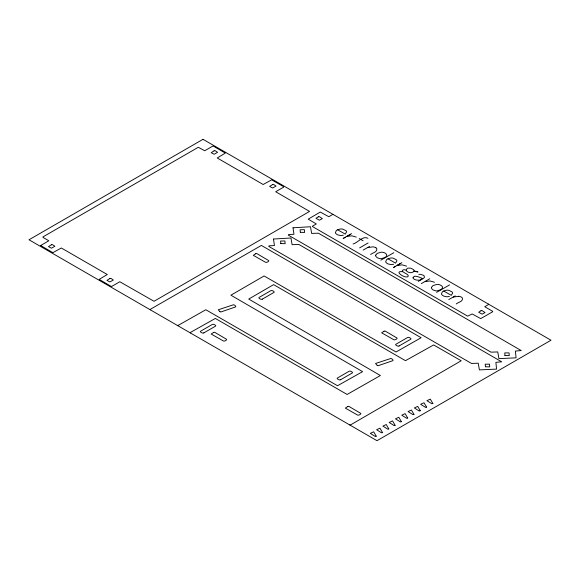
<?xml version="1.0" encoding="UTF-8"?>
<svg xmlns="http://www.w3.org/2000/svg" width="580" height="580" viewBox="0 0 580 580"><rect width="100%" height="100%" fill="white"/><g stroke="black" fill="none" stroke-linecap="round" stroke-linejoin="round"><path stroke-width="0.87" d="M418.412 281.452C419.688 279.517 426.351 278.625 424.06 275.732A6.032 3.48 0 0 0 423.298 275.246L420.384 274.304A2.248 1.298 0 0 0 419.63 274.311L418.811 274.485M380.85 260.181L393.813 252.699M436.624 292.378L449.58 284.903M359.636 247.885L368.09 242.969M345.346 237.22L343.164 238.481L351.574 233.631M395.64 266.256L393.458 267.518L401.867 262.668M346.876 236.335L350.465 234.269M397.17 265.372L400.758 263.305M421.341 283.62L429.751 278.762M370.591 254.497C372.476 252.779 377.522 252.148 376.811 248.805A4.14 2.392 0 0 0 376.275 248.073L375.869 247.754M456.235 303.942C458.12 302.224 463.166 301.593 462.463 298.25A4.14 2.392 0 0 0 461.919 297.518L461.513 297.199A4.763 2.748 0 0 0 458.504 296.3M353.075 243.992C357.904 242.795 362.688 235.407 367.952 238.3M363.167 250.089L369.569 246.435M448.811 299.534L455.213 295.88M343.338 235.204L340.844 235.574L337.908 234.929A7.003 4.045 0 0 1 336.704 234.291L335.813 233.523A4.553 2.624 0 0 1 335.414 232.667L336.255 230.695A6.728 3.886 0 0 1 337.603 229.774L340.134 229.027A5.075 2.929 0 0 1 342.794 229.114L346.108 230.768A4.676 2.697 0 0 1 346.579 231.84L345.245 234.11L337.748 229.825M393.632 264.241L391.137 264.611L388.201 263.965A7.003 4.045 0 0 1 386.998 263.327L386.106 262.559A4.553 2.624 0 0 1 385.7 261.696L386.548 259.731A6.728 3.886 0 0 1 387.897 258.81L390.427 258.064A5.075 2.929 0 0 1 393.088 258.151L396.401 259.804A4.676 2.697 0 0 1 396.872 260.877L395.531 263.139L388.042 258.861M449.399 296.438L446.904 296.808L443.968 296.162A7.003 4.045 0 0 1 442.765 295.524L441.873 294.756A4.553 2.624 0 0 1 441.474 293.9L442.315 291.928A6.728 3.886 0 0 1 443.664 291.008L446.194 290.261A5.075 2.929 0 0 1 448.855 290.348L452.168 292.001A4.676 2.697 0 0 1 452.639 293.074L451.305 295.336L443.809 291.058M367.56 247.638L372.86 246.855A4.763 2.748 0 0 1 375.869 247.754M453.205 297.083L458.504 296.3M347.058 236.364L351.966 235.85L356.279 237.111M397.343 265.401L402.252 264.886L406.573 266.14M425.227 281.503L430.135 280.988L434.456 282.243M402.679 271.701C393.871 270.606 403.129 277.378 406.428 276.928A2.508 1.45 0 0 0 407.921 276.682C409.574 274.746 405.115 273.448 403.767 272.303A10.759 6.213 0 0 1 402.817 271.643A1.972 1.138 0 0 1 403.296 269.874A1.972 1.138 0 0 1 406.159 270.548M333.435 214.549L332.601 214.535L328.824 216.71L320.276 212.055L308.205 219.16L316.296 223.945L312.497 226.149L312.555 226.606L467.625 316.136L472.2 313.954L480.711 318.616L492.652 311.793L492.681 311.315L484.728 306.719L488.505 304.543L488.505 304.079M177.306 325.394L178.169 325.394L205.82 309.742L337.509 385.736L362.601 371.649L230.905 295.191L264.11 275.964L396.01 351.995L421.138 337.741L261.37 245.427L150.329 309.321L150.329 309.821M349.675 424.908L350.537 424.908L461.194 360.774L433.651 344.94L405.463 360.666L273.601 284.635L248.719 299.07L380.386 375.521L347.123 394.458L215.347 318.442L190.399 332.456L190.399 332.956M359.187 238.518L363.094 240.773M300.324 232.326L304.645 232.42L304.406 229.687L300.099 229.767L300.324 232.326M219.921 311.663L220.828 311.989L235.146 307.095C237.343 306.965 233.573 303.855 232.979 304.928L218.268 309.771L219.929 311.634M280.8 243.593L285.121 243.687L284.896 240.983L280.611 241.019L280.807 243.571M377.181 365.4L378.087 365.719L392.399 360.832C394.545 360.716 390.978 357.606 390.238 358.665L375.55 363.486L377.188 365.371M485.416 366.777L489.738 366.872L489.513 364.168L485.221 364.204L485.424 366.727M504.934 355.511L509.254 355.605L509.03 352.894L504.774 352.915L504.941 355.489M376.224 436.167L375.216 436.443L370.315 433.361L373.658 431.803L376.224 436.189M382.517 432.535L381.546 432.825L376.608 429.729L379.951 428.171L382.517 432.557M388.81 428.903L387.802 429.178L382.894 426.097L386.244 424.538L388.81 428.924M395.103 425.271L392.537 420.906L389.187 422.465L394.096 425.546L395.089 425.343M401.396 421.638L398.822 417.274L395.48 418.833L400.381 421.914L401.382 421.711M407.689 417.999L406.674 418.282L401.773 415.2L405.115 413.641L407.689 417.999M413.975 414.366L412.967 414.649L408.066 411.568L411.409 410.009L413.975 414.366M420.268 410.734L419.26 411.017L414.359 407.936L417.701 406.377L420.268 410.734M426.561 407.102L425.589 407.399L420.645 404.303L423.995 402.745L426.561 407.102M432.854 403.47L431.846 403.745L426.938 400.671L430.287 399.113L432.854 403.47M273.492 239.054L274.449 245.55L269.084 245.819L268.765 246.399L471.46 363.421L478.246 363.211L479.399 369.888L496.56 369.112L495.893 362.333L501.7 361.833L298.888 244.47L292.102 244.68L290.95 238.003L273.499 239.032M293.009 227.788L293.966 234.284L288.557 234.559L288.282 235.125L490.977 352.154L497.763 351.944L498.916 358.614L516.077 357.845L515.417 351.067L521.217 350.567L318.406 233.196L311.619 233.406L310.496 226.751L293.009 227.788M51.366 244.811L48.495 246.623L51.453 248.196L54.875 246.261L52.331 244.55L51.366 244.782M109.83 278.567L106.959 280.379L109.917 281.945L113.339 280.017L110.824 278.32L109.83 278.538M214.063 150.88L211.192 152.692L214.15 154.258L217.573 152.33L215.057 150.633L214.063 150.851M203.863 332.869C203.384 333.993 198.868 331.658 200.796 331.1L212.244 324.488C213.172 323.394 217.087 325.873 215.354 326.257L203.863 332.869M213.578 332.47L211.156 334.022L223.184 340.873C224.09 341.961 228.034 339.496 226.243 339.104L214.607 332.238L213.578 332.47M255.715 253.764L253.293 255.323L265.321 262.167C266.242 263.262 270.2 260.761 268.38 260.398L256.715 253.518L255.729 253.714M262.327 299.113C261.921 300.215 257.288 297.888 259.26 297.344L270.708 290.739C271.636 289.637 275.551 292.139 273.818 292.501L262.32 299.142M272.527 184.629L269.656 186.441L272.614 188.014L276.036 186.079L273.492 184.368L272.535 184.578M318.268 216.84L315.984 218.312L319.392 220.219L322.364 218.624L319.261 216.594L318.268 216.84M340.656 379.697C340.098 380.799 335.631 378.472 337.589 377.928L349.037 371.323C349.965 370.207 353.93 372.78 352.096 373.092L340.649 379.726M347.746 406.551L345.325 408.11L357.352 414.954C358.31 416.063 362.203 413.511 360.455 413.192L348.747 406.312L347.761 406.5M384.04 331.231L381.618 332.782L393.639 339.626C394.596 340.743 398.547 338.14 396.705 337.864L385.069 330.999L384.04 331.202M399.12 345.941C398.714 347.043 394.103 344.708 396.053 344.179L407.501 337.567C408.443 336.458 412.38 339.017 410.56 339.336L399.12 345.941M480.965 310.771L478.681 312.243L482.089 314.15L485.061 312.555L481.958 310.525L480.972 310.72M414.048 270.962L415.816 271.324A5.285 3.052 0 0 1 417.288 271.687L418.006 271.998L413.939 271.324A6.068 3.502 0 0 1 413.243 271.889C411.155 274.123 403.832 271.462 407.066 268.533A3.03 1.747 0 0 1 408.255 268.098L410.807 268.185L413.366 269.497A4.872 2.813 0 0 1 414.048 270.962M375.731 255.135L375.702 255.425A5.909 3.408 0 0 0 376.036 256.599L377.464 257.839L379.827 258.6A4.575 2.639 0 0 0 381.248 258.673L385.613 257.295L386.773 255.338A5.104 2.943 0 0 0 386.352 254.12L385.098 253.09A6.148 3.553 0 0 0 383.648 252.503L382.583 252.278A4.437 2.559 0 0 0 381.046 252.22L377.181 253.417L375.731 255.135M431.498 287.332L431.469 287.622A5.909 3.408 0 0 0 431.81 288.796L433.231 290.036L435.595 290.798A4.575 2.639 0 0 0 437.015 290.87L441.38 289.493L442.54 287.535A5.104 2.943 0 0 0 442.12 286.317L440.865 285.287A6.148 3.553 0 0 0 439.415 284.7L438.349 284.476A4.437 2.559 0 0 0 436.812 284.418L432.955 285.614L431.498 287.332M40.716 245.543L52.874 252.662L61.342 247.993L107.278 274.514L99.187 279.4L111.019 286.324L111.853 286.339L119.806 281.75L154.019 301.288L309.56 211.417L275.71 191.741L283.663 187.144L283.663 186.688L271.643 179.836L263.182 184.505L217.246 157.985L225.33 153.098L213.498 146.182L212.635 146.182L204.718 150.749L198.295 147.291L42.949 236.915L42.949 237.372L48.814 240.765L40.73 245.492M413.214 277.226L413.083 277.428A2.327 1.341 0 0 0 413.011 278.008L414.127 279.168A5.894 3.4 0 0 0 415.084 279.618L415.374 279.719A6.394 3.69 0 0 0 417.527 280.162L420.283 280.133L422.537 278.516A49.858 28.79 0 0 1 421.203 277.994L418.97 277.051A24.418 14.101 0 0 0 418.252 276.769L415.454 276.203A2.226 1.283 0 0 0 414.54 276.37L413.214 277.226M203 139.316L29 239.772L377 440.684L551 340.228L203 139.316"/></g></svg>
